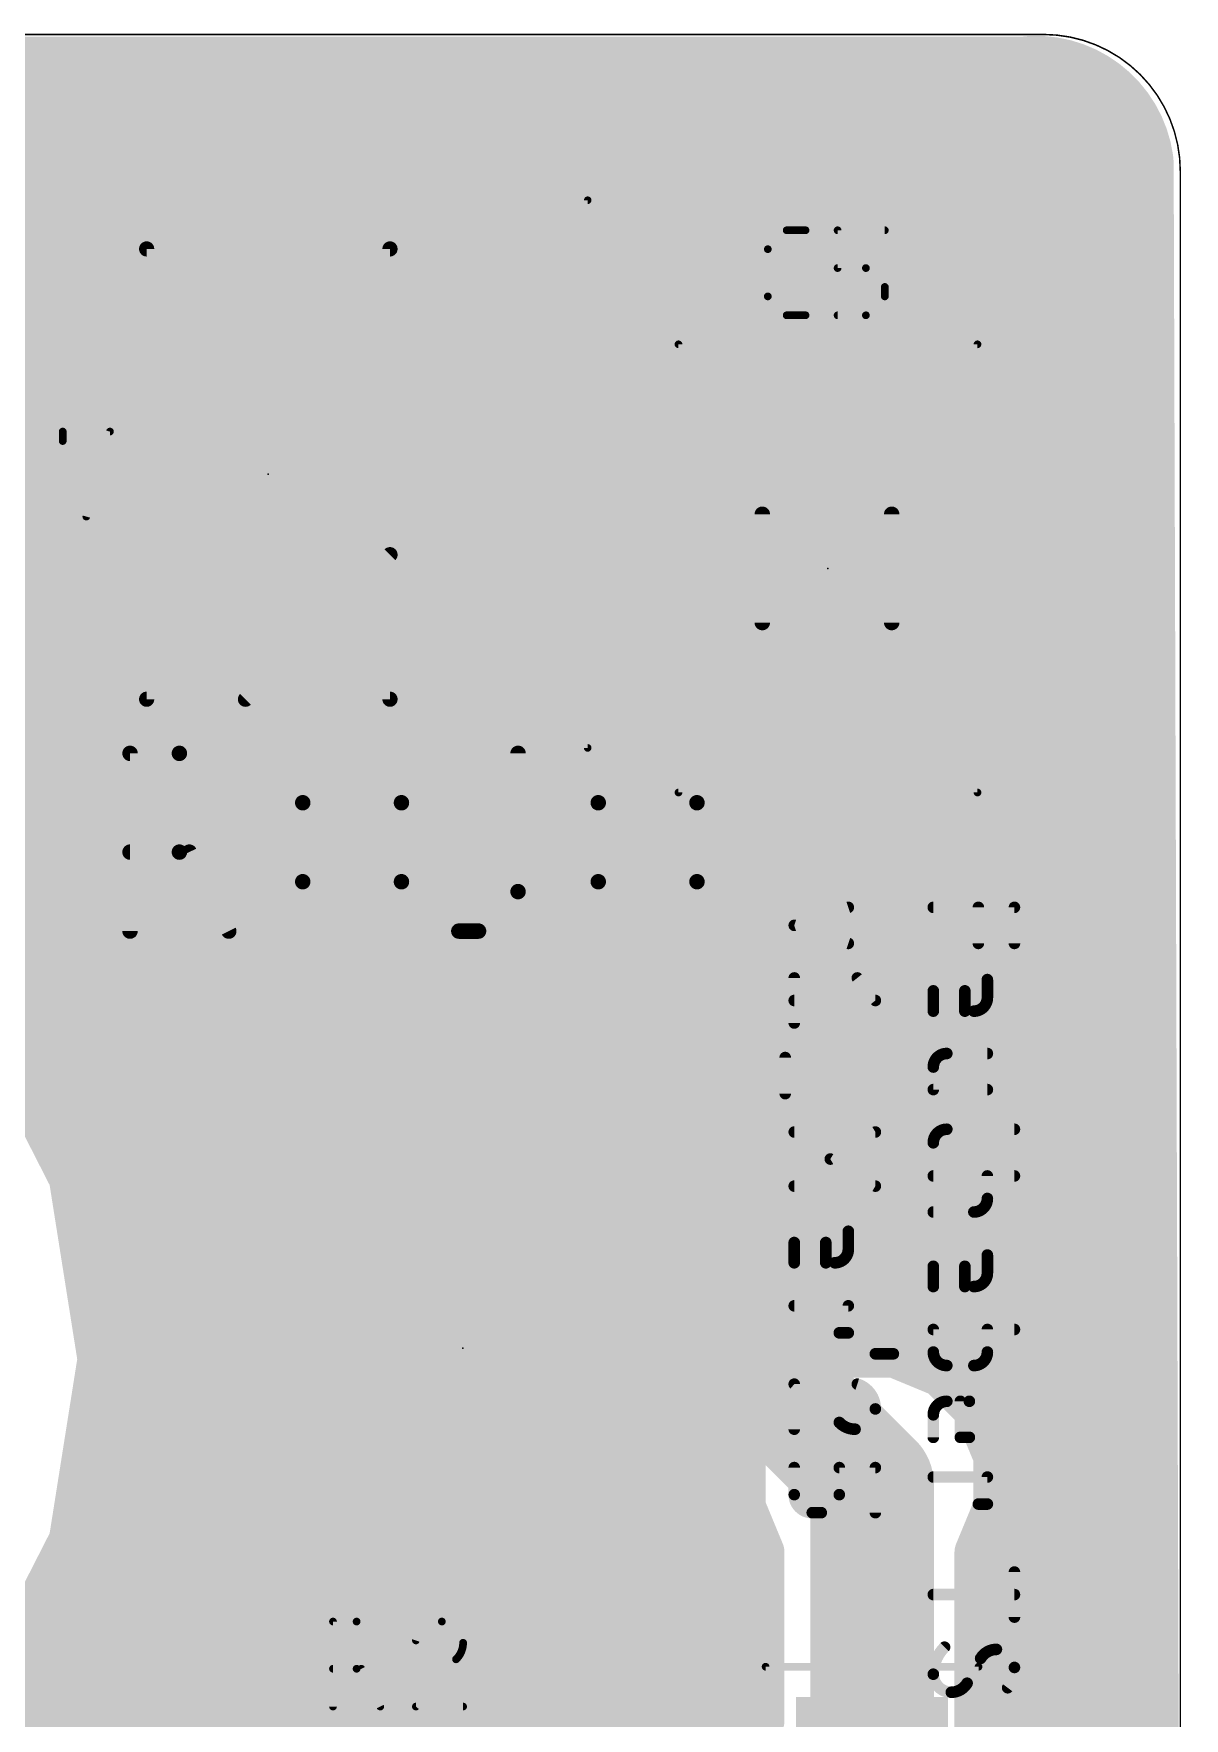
# Model space of a CAD drawing. Extents: x 96.6 to 118.5, y 69.7 to 92.9.
# Drawn here: x 110.92 to 118.48, y 81.82 to 92.89 of the extents above; entities that cross this region are included whole.
import ezdxf

# ---------------------------------------------------------------- set-up
doc = ezdxf.new("R2010")
doc.units = 0
for name, color, linetype in [('1', 12, 'CONTINUOUS'), ('16', 132, 'CONTINUOUS'), ('18', 110, 'CONTINUOUS'), ('20', 31, 'CONTINUOUS'), ('21', 253, 'CONTINUOUS'), ('23', 53, 'CONTINUOUS'), ('25', 253, 'CONTINUOUS'), ('39', 12, 'CONTINUOUS'), ('51', 253, 'CONTINUOUS')]:
    doc.layers.add(name, color=color, linetype=linetype)

# ---------------------------------------------------------------- blocks, each defined once
blk = doc.blocks.new('RECT')
blk.add_solid([(-0.5, -0.5), (0.5, -0.5), (-0.5, 0.5), (0.5, 0.5)])
blk = doc.blocks.new('ROUNDV')
at = {"const_width": 0.5}
blk.add_lwpolyline([(0, -0.25, 1), (0, 0.25, 1), (0, -0.25)], format="xyb", dxfattribs=at)

msp = doc.modelspace()

# ---------------------------------------------------------------- linework, layer by layer
at = {"layer": '1'}
for points, const_width in [([(113.71, 90.95), (115.67, 90.95)], 0.3048), ([(115.67, 90.95), (116.14, 90.48)], 0.3048), ([(116.14, 90.23), (116.14, 90.48)], 0.3048), ([(114.7, 90), (114.93, 90.23)], 0.508), ([(114.93, 90.23), (116.14, 90.23)], 0.508), ([(113.71, 90), (110.2, 90)], 0.508), ([(113.71, 90), (114.7, 90)], 0.508), ([(113.73, 89.03), (113.71, 89.05)], 0.8128), ([(113.73, 89.03), (113.73, 84.265)], 0.8128), ([(108.58, 89.07), (111.19, 89.07)], 0.508), ([(111.19, 89.07), (111.21, 89.05)], 0.508), ([(114.93, 89.05), (113.71, 89.05)], 0.508), ([(113.75, 89.01), (113.71, 89.05)], 0.508), ([(115.45, 88.53), (114.93, 89.05)], 0.508), ([(116.14, 88.53), (115.45, 88.53)], 0.508), ([(113.74, 84.255), (113.73, 84.265)], 0.8128), ([(113.74, 84.255), (115.4588, 84.255)], 0.8128), ([(113.74, 84.255), (113.74, 80.94)], 0.8128), ([(115.535, 84.255), (116.4128, 83.3772)], 0.8128), ([(113.74, 84.255), (113.75, 84.265)], 0.508), ([(115.4588, 84.255), (115.535, 84.255)], 0.508), ([(116.4128, 83.3772), (116.43, 83.36)], 0.8128), ([(116.43, 83.36), (116.43, 81.41)], 0.8128)]:
    msp.add_lwpolyline(points, dxfattribs=dict(at, const_width=const_width))
for points, const_width in [([(113.71, 91.0262, 1), (113.71, 90.8738)], 0.1524), ([(115.7239, 91.0039, 1), (115.6161, 90.8961)], 0.1524), ([(115.67, 90.8738, 1), (115.67, 91.0262)], 0.1524), ([(116.2162, 90.48, 1), (116.0638, 90.48)], 0.1524), ([(116.0861, 90.4261, 1), (116.1939, 90.5339)], 0.1524), ([(114.93, 90.357, 1), (114.93, 90.103)], 0.254), ([(115.0198, 90.1402, 1), (114.8402, 90.3198)], 0.254), ([(116.14, 90.103, 1), (116.14, 90.357)], 0.254), ([(113.71, 90.127, 1), (113.71, 89.873)], 0.254), ([(113.71, 89.873, 1), (113.71, 90.127)], 0.254), ([(114.7, 89.873, 1), (114.7, 90.127)], 0.254), ([(116.0638, 90.23, 1), (116.2162, 90.23)], 0.1524), ([(114.6102, 90.0898, 1), (114.7898, 89.9102)], 0.254), ([(113.8537, 89.1937, 1), (113.5663, 88.9063)], 0.4064), ([(113.9332, 89.03, 1), (113.5268, 89.03)], 0.4064), ([(113.5863, 88.8863, 1), (113.8737, 89.1737)], 0.4064), ([(111.2798, 89.1598, 1), (111.1002, 88.9802)], 0.254), ([(111.1202, 88.9602, 1), (111.2998, 89.1398)], 0.254), ([(111.19, 88.943, 1), (111.19, 89.197)], 0.254), ([(113.71, 89.177, 1), (113.71, 88.923)], 0.254), ([(113.7998, 89.1398, 1), (113.6202, 88.9602)], 0.254), ([(115.0198, 89.1398, 1), (114.8402, 88.9602)], 0.254), ([(114.93, 88.923, 1), (114.93, 89.177)], 0.254), ([(113.6602, 88.9202, 1), (113.8398, 89.0998)], 0.254), ([(115.45, 88.657, 1), (115.45, 88.403)], 0.254), ([(115.3602, 88.4402, 1), (115.5398, 88.6198)], 0.254), ([(116.14, 88.403, 1), (116.14, 88.657)], 0.254), ([(113.8737, 84.4087, 1), (113.5863, 84.1213)], 0.4064), ([(113.74, 84.4582, 1), (113.74, 84.0518)], 0.4064), ([(113.9432, 84.255, 1), (113.5368, 84.255)], 0.4064), ([(115.6787, 84.3987, 1), (115.3913, 84.1113)], 0.4064), ([(115.4588, 84.0518, 1), (115.4588, 84.4582)], 0.4064), ([(113.5963, 84.1113, 1), (113.8837, 84.3987)], 0.4064), ([(113.8398, 84.1752, 1), (113.6602, 84.3548)], 0.254), ([(115.4588, 84.382, 1), (115.4588, 84.128)], 0.254), ([(115.535, 84.128, 1), (115.535, 84.382)], 0.254), ([(113.5268, 84.265, 1), (113.9332, 84.265)], 0.4064), ([(113.6502, 84.3448, 1), (113.8298, 84.1652)], 0.254), ([(116.5565, 83.5209, 1), (116.2691, 83.2335)], 0.4064), ([(116.6332, 83.36, 1), (116.2268, 83.36)], 0.4064), ([(116.2691, 83.2335, 1), (116.5565, 83.5209)], 0.4064), ([(116.2863, 83.2163, 1), (116.5737, 83.5037)], 0.4064)]:
    msp.add_lwpolyline(points, format="xyb", dxfattribs=dict(at, const_width=const_width))
at = {"layer": '16'}
for points, const_width in [([(97.4566, 92.4301), (117.5566, 92.4301)], 0.3), ([(117.5566, 92.4301), (117.6425, 92.4217)], 0.3), ([(97.3165, 92.4), (117.6948, 92.4)], 0.3), ([(117.6425, 92.4217), (117.8011, 92.356)], 0.3), ([(117.8011, 92.356), (117.9226, 92.2345)], 0.3), ([(117.9226, 92.2345), (117.9883, 92.0758)], 0.3), ([(97.0309, 92.1), (117.9783, 92.1)], 0.3), ([(117.9883, 92.0758), (117.9968, 91.9899)], 0.3), ([(117.9968, 91.9899), (117.9968, 77.9363)], 0.3), ([(97.0164, 91.8), (117.9968, 91.8)], 0.3), ([(97.0164, 91.5), (117.9968, 91.5)], 0.3), ([(97.0164, 91.2), (117.9968, 91.2)], 0.3), ([(97.0164, 90.9), (117.9968, 90.9)], 0.3), ([(97.0164, 90.6), (117.9968, 90.6)], 0.3), ([(97.0164, 90.3), (117.9968, 90.3)], 0.3), ([(97.0164, 90), (117.9968, 90)], 0.3), ([(104.578, 89.7), (117.9968, 89.7)], 0.3), ([(104.7949, 89.4), (117.9968, 89.4)], 0.3), ([(104.863, 89.1), (117.9968, 89.1)], 0.3), ([(104.8198, 88.8), (117.9968, 88.8)], 0.3), ([(104.638, 88.5), (117.9968, 88.5)], 0.3), ([(103.2688, 88.2), (117.9968, 88.2)], 0.3), ([(108.3646, 87.9), (117.9968, 87.9)], 0.3), ([(109.1786, 87.6), (117.9968, 87.6)], 0.3), ([(109.7667, 87.3), (117.9968, 87.3)], 0.3), ([(110.0667, 87), (117.9968, 87)], 0.3), ([(110.3667, 86.7), (117.9968, 86.7)], 0.3), ([(111.1666, 85.373), (110.619, 86.4477)], 0.3), ([(110.6433, 86.4), (117.9968, 86.4)], 0.3), ([(110.7962, 86.1), (117.9968, 86.1)], 0.3), ([(110.949, 85.8), (117.9968, 85.8)], 0.3), ([(111.1019, 85.5), (117.9968, 85.5)], 0.3), ([(111.3553, 84.1816), (111.1666, 85.373)], 0.3), ([(111.1666, 85.373), (111.1666, 85.373)], 0.3), ([(111.194, 85.2), (117.9968, 85.2)], 0.3), ([(111.2415, 84.9), (117.9968, 84.9)], 0.3), ([(111.289, 84.6), (117.9968, 84.6)], 0.3), ([(111.3366, 84.3), (117.9968, 84.3)], 0.3), ([(111.1666, 82.9903), (111.3553, 84.1816)], 0.3), ([(111.3553, 84.1816), (111.3553, 84.1816)], 0.3), ([(116.2471, 84.2102), (115.9409, 84.0834)], 0.3), ([(116.5785, 84.2102), (116.2471, 84.2102)], 0.3), ([(116.8847, 84.0834), (116.5785, 84.2102)], 0.3), ([(115.9409, 84.0834), (115.7066, 83.8491)], 0.3), ([(117.119, 83.8491), (116.8847, 84.0834)], 0.3), ([(111.3265, 84), (115.8576, 84)], 0.3), ([(116.968, 84), (117.9968, 84)], 0.3), ([(115.7066, 83.8491), (115.5798, 83.5429)], 0.3), ([(117.2458, 83.5429), (117.119, 83.8491)], 0.3), ([(111.279, 83.7), (115.6449, 83.7)], 0.3), ([(117.1807, 83.7), (117.9968, 83.7)], 0.3), ([(115.5798, 83.5429), (115.5798, 83.2115)], 0.3), ([(116.4128, 81.5128), (116.4128, 83.3772)], 0.508), ([(117.2458, 83.2115), (117.2458, 83.5429)], 0.3), ([(111.2315, 83.4), (115.5798, 83.4)], 0.3), ([(117.2458, 83.4), (117.9968, 83.4)], 0.3), ([(115.5798, 83.2115), (115.704, 82.9117)], 0.3), ([(117.1216, 82.9117), (117.2458, 83.2115)], 0.3), ([(111.184, 83.1), (115.626, 83.1)], 0.3), ([(117.1996, 83.1), (117.9968, 83.1)], 0.3), ([(110.619, 81.9156), (111.1666, 82.9903)], 0.3), ([(115.704, 82.9117), (115.704, 81.8064)], 0.3), ([(117.1216, 81.3718), (117.1216, 82.9117)], 0.3), ([(111.0696, 82.8), (115.704, 82.8)], 0.3), ([(117.1216, 82.8), (117.9968, 82.8)], 0.3), ([(110.9168, 82.5), (115.704, 82.5)], 0.3), ([(117.1216, 82.5), (117.9968, 82.5)], 0.3), ([(110.7639, 82.2), (115.704, 82.2)], 0.3), ([(117.1216, 82.2), (117.9968, 82.2)], 0.3), ([(110.6034, 81.9), (115.704, 81.9)], 0.3), ([(115.704, 81.8064), (115.2164, 81.3188)], 0.3), ([(117.1216, 81.9), (117.9968, 81.9)], 0.3)]:
    msp.add_lwpolyline(points, dxfattribs=dict(at, const_width=const_width))
for points, const_width in [([(117.5639, 92.5048, 1), (117.5492, 92.3555)], 0.15), ([(117.5566, 92.3551, 1), (117.5566, 92.5051)], 0.15), ([(117.6712, 92.491, 1), (117.6138, 92.3524)], 0.15), ([(117.6351, 92.347, 1), (117.6498, 92.4963)], 0.15), ([(117.6948, 92.325, 1), (117.6948, 92.475)], 0.15), ([(117.8542, 92.409, 1), (117.7481, 92.3029)], 0.15), ([(117.7724, 92.2867, 1), (117.8298, 92.4252)], 0.15), ([(117.9919, 92.2632, 1), (117.8533, 92.2058)], 0.15), ([(117.8696, 92.1815, 1), (117.9756, 92.2875)], 0.15), ([(117.9783, 92.025, 1), (117.9783, 92.175)], 0.15), ([(118.063, 92.0832, 1), (117.9137, 92.0685)], 0.15), ([(117.919, 92.0471, 1), (118.0576, 92.1045)], 0.15), ([(118.0718, 91.9899, 1), (117.9218, 91.9899)], 0.15), ([(117.9221, 91.9826, 1), (118.0714, 91.9973)], 0.15), ([(117.9968, 91.725, 1), (117.9968, 91.875)], 0.15), ([(117.9968, 91.425, 1), (117.9968, 91.575)], 0.15), ([(117.9968, 91.125, 1), (117.9968, 91.275)], 0.15), ([(117.9968, 90.825, 1), (117.9968, 90.975)], 0.15), ([(117.9968, 90.525, 1), (117.9968, 90.675)], 0.15), ([(117.9968, 90.225, 1), (117.9968, 90.375)], 0.15), ([(117.9968, 89.925, 1), (117.9968, 90.075)], 0.15), ([(117.9968, 89.625, 1), (117.9968, 89.775)], 0.15), ([(117.9968, 89.325, 1), (117.9968, 89.475)], 0.15), ([(117.9968, 89.025, 1), (117.9968, 89.175)], 0.15), ([(117.9968, 88.725, 1), (117.9968, 88.875)], 0.15), ([(117.9968, 88.425, 1), (117.9968, 88.575)], 0.15), ([(117.9968, 88.125, 1), (117.9968, 88.275)], 0.15), ([(117.9968, 87.825, 1), (117.9968, 87.975)], 0.15), ([(117.9968, 87.525, 1), (117.9968, 87.675)], 0.15), ([(117.9968, 87.225, 1), (117.9968, 87.375)], 0.15), ([(117.9968, 86.925, 1), (117.9968, 87.075)], 0.15), ([(117.9968, 86.625, 1), (117.9968, 86.775)], 0.15), ([(117.9968, 86.325, 1), (117.9968, 86.475)], 0.15), ([(117.9968, 86.025, 1), (117.9968, 86.175)], 0.15), ([(110.949, 85.875, 1), (110.949, 85.725)], 0.15), ([(117.9968, 85.725, 1), (117.9968, 85.875)], 0.15), ([(111.1019, 85.575, 1), (111.1019, 85.425)], 0.15), ([(117.9968, 85.425, 1), (117.9968, 85.575)], 0.15), ([(111.2407, 85.3847, 1), (111.0925, 85.3613)], 0.15), ([(111.2416, 85.373, 1), (111.0916, 85.373)], 0.15), ([(111.0916, 85.373, 1), (111.2416, 85.373)], 0.15), ([(111.0998, 85.3389, 1), (111.2334, 85.407)], 0.15), ([(111.194, 85.275, 1), (111.194, 85.125)], 0.15), ([(117.9968, 85.125, 1), (117.9968, 85.275)], 0.15), ([(111.2415, 84.975, 1), (111.2415, 84.825)], 0.15), ([(117.9968, 84.825, 1), (117.9968, 84.975)], 0.15), ([(111.289, 84.675, 1), (111.289, 84.525)], 0.15), ([(117.9968, 84.525, 1), (117.9968, 84.675)], 0.15), ([(111.3366, 84.375, 1), (111.3366, 84.225)], 0.15), ([(117.9968, 84.225, 1), (117.9968, 84.375)], 0.15), ([(111.3553, 84.2566, 1), (111.3553, 84.1066)], 0.15), ([(111.4294, 84.1699, 1), (111.2812, 84.1934)], 0.15), ([(111.3553, 84.1066, 1), (111.3553, 84.2566)], 0.15), ([(116.2471, 84.2852, 1), (116.2471, 84.1352)], 0.15), ([(116.2758, 84.1409, 1), (116.2184, 84.2795)], 0.15), ([(116.6072, 84.2795, 1), (116.5498, 84.1409)], 0.15), ([(116.5785, 84.1352, 1), (116.5785, 84.2852)], 0.15), ([(111.2812, 84.1699, 1), (111.4294, 84.1934)], 0.15), ([(115.9122, 84.1527, 1), (115.9696, 84.0141)], 0.15), ([(115.994, 84.0303, 1), (115.8879, 84.1364)], 0.15), ([(116.9377, 84.1364, 1), (116.8316, 84.0303)], 0.15), ([(116.856, 84.0141, 1), (116.9134, 84.1527)], 0.15), ([(111.3265, 84.075, 1), (111.3265, 83.925)], 0.15), ([(115.8576, 83.925, 1), (115.8576, 84.075)], 0.15), ([(116.968, 84.075, 1), (116.968, 83.925)], 0.15), ([(117.9968, 83.925, 1), (117.9968, 84.075)], 0.15), ([(115.6536, 83.9021, 1), (115.7596, 83.796)], 0.15), ([(115.7759, 83.8204, 1), (115.6373, 83.8778)], 0.15), ([(117.1883, 83.8778, 1), (117.0497, 83.8204)], 0.15), ([(117.0659, 83.796, 1), (117.172, 83.9021)], 0.15), ([(111.279, 83.775, 1), (111.279, 83.625)], 0.15), ([(115.6449, 83.625, 1), (115.6449, 83.775)], 0.15), ([(117.1807, 83.775, 1), (117.1807, 83.625)], 0.15), ([(117.9968, 83.625, 1), (117.9968, 83.775)], 0.15), ([(115.6548, 83.5429, 1), (115.5048, 83.5429)], 0.15), ([(115.5105, 83.5716, 1), (115.6491, 83.5142)], 0.15), ([(116.5398, 83.3772, 1), (116.2858, 83.3772)], 0.254), ([(117.3208, 83.5429, 1), (117.1708, 83.5429)], 0.15), ([(117.1765, 83.5142, 1), (117.3151, 83.5716)], 0.15), ([(111.2315, 83.475, 1), (111.2315, 83.325)], 0.15), ([(115.5798, 83.325, 1), (115.5798, 83.475)], 0.15), ([(117.2458, 83.475, 1), (117.2458, 83.325)], 0.15), ([(117.9968, 83.325, 1), (117.9968, 83.475)], 0.15), ([(115.6491, 83.2402, 1), (115.5105, 83.1828)], 0.15), ([(115.5048, 83.2115, 1), (115.6548, 83.2115)], 0.15), ([(117.1708, 83.2115, 1), (117.3208, 83.2115)], 0.15), ([(117.3151, 83.1828, 1), (117.1765, 83.2402)], 0.15), ([(111.184, 83.175, 1), (111.184, 83.025)], 0.15), ([(115.626, 83.025, 1), (115.626, 83.175)], 0.15), ([(117.1996, 83.175, 1), (117.1996, 83.025)], 0.15), ([(117.9968, 83.025, 1), (117.9968, 83.175)], 0.15), ([(111.0925, 83.002, 1), (111.2407, 82.9786)], 0.15), ([(111.2334, 82.9562, 1), (111.0998, 83.0243)], 0.15), ([(115.779, 82.9117, 1), (115.629, 82.9117)], 0.15), ([(117.1966, 82.9117, 1), (117.0466, 82.9117)], 0.15), ([(111.0696, 82.875, 1), (111.0696, 82.725)], 0.15), ([(115.6347, 82.883, 1), (115.7733, 82.9404)], 0.15), ([(115.704, 82.725, 1), (115.704, 82.875)], 0.15), ([(117.0523, 82.9404, 1), (117.1909, 82.883)], 0.15), ([(117.1216, 82.875, 1), (117.1216, 82.725)], 0.15), ([(117.9968, 82.725, 1), (117.9968, 82.875)], 0.15), ([(110.9168, 82.575, 1), (110.9168, 82.425)], 0.15), ([(115.704, 82.425, 1), (115.704, 82.575)], 0.15), ([(117.1216, 82.575, 1), (117.1216, 82.425)], 0.15), ([(117.9968, 82.425, 1), (117.9968, 82.575)], 0.15), ([(115.704, 82.125, 1), (115.704, 82.275)], 0.15), ([(117.1216, 82.275, 1), (117.1216, 82.125)], 0.15), ([(117.9968, 82.125, 1), (117.9968, 82.275)], 0.15), ([(115.757, 81.7534, 1), (115.651, 81.8594)], 0.15), ([(115.704, 81.825, 1), (115.704, 81.975)], 0.15), ([(117.1216, 81.975, 1), (117.1216, 81.825)], 0.15), ([(117.9968, 81.825, 1), (117.9968, 81.975)], 0.15), ([(115.629, 81.8064, 1), (115.779, 81.8064)], 0.15)]:
    msp.add_lwpolyline(points, format="xyb", dxfattribs=dict(at, const_width=const_width))
at = {"layer": '20', "const_width": 0.01}
for points in [[(117.5566, 92.8899), (97.4566, 92.8899)], [(118.4566, 73.6885), (118.4566, 91.9899)]]:
    msp.add_lwpolyline(points, dxfattribs=at)
at = {"layer": '20'}
for points, const_width in [([(118.4566, 91.9899, 0.4142), (117.5566, 92.8899)], 0.01), ([(117.5566, 92.8924, 1), (117.5566, 92.8874)], 0.005), ([(117.5566, 92.8874, 1), (117.5566, 92.8924)], 0.005), ([(118.4591, 91.9899, 1), (118.4541, 91.9899)], 0.005), ([(118.4541, 91.9899, 1), (118.4591, 91.9899)], 0.005)]:
    msp.add_lwpolyline(points, format="xyb", dxfattribs=dict(at, const_width=const_width))
at = {"layer": '21'}
for points, const_width in [([(117.4366, 92.4699), (97.4966, 92.4699)], 0.8128), ([(118.0766, 70.1585), (118.0066, 92.0399)], 0.8128), ([(112.16, 88.52), (112.16, 91.48)], 0.2), ([(112.16, 91.48), (112.76, 91.48)], 0.2), ([(112.76, 91.48), (112.76, 88.52)], 0.2), ([(116.1095, 89.38), (116.1705, 89.38)], 0.5588), ([(112.76, 88.52), (112.16, 88.52)], 0.2), ([(114.31, 88.5), (113.11, 88.5)], 0.2), ([(116.2737, 87.1519), (115.9181, 87.0334)], 0.0762), ([(116.8325, 87.1519), (117.3659, 87.1519)], 0.0762), ([(117.1288, 87.1519), (117.1288, 86.9148)], 0.0762), ([(117.3659, 87.1519), (117.3659, 86.9148)], 0.0762), ([(115.9181, 87.0334), (116.2737, 86.9148)], 0.0762), ([(115.9181, 86.6878), (115.9181, 86.3914)], 0.0762), ([(116.333, 86.6878), (116.4515, 86.5396)], 0.0762), ([(117.1881, 86.5585), (117.1881, 86.677)], 0.0762), ([(116.8325, 86.6029), (116.8325, 86.4696)], 0.0762), ([(117.0399, 86.4696), (117.0399, 86.6029)], 0.0762), ([(116.4515, 86.5396), (115.9181, 86.5396)], 0.0762), ([(116.8325, 86.4696), (117.0992, 86.4696)], 0.0762), ([(115.8588, 86.1644), (115.8588, 85.9273)], 0.0762), ([(117.1881, 86.191), (116.9214, 86.191)], 0.0762), ([(116.8325, 86.1021), (116.8325, 85.9539)], 0.0762), ([(116.8325, 85.9539), (117.1881, 85.9539)], 0.0762), ([(115.9181, 85.675), (116.4515, 85.675)], 0.0762), ([(116.4515, 85.675), (116.1552, 85.4972)], 0.0762), ([(117.3659, 85.6931), (116.9214, 85.6931)], 0.0762), ([(116.1552, 85.4972), (116.4515, 85.3194)], 0.0762), ([(116.8325, 85.3863), (117.3659, 85.3863)], 0.0762), ([(117.1881, 85.3863), (117.1881, 85.2381)], 0.0762), ([(116.4515, 85.3194), (115.9181, 85.3194)], 0.0762), ([(117.0992, 85.1492), (116.8325, 85.1492)], 0.0762), ([(116.2737, 84.9042), (116.2737, 85.0228)], 0.0762), ([(115.9181, 84.9487), (115.9181, 84.8153)], 0.0762), ([(116.1255, 84.8153), (116.1255, 84.9487)], 0.0762), ([(115.9181, 84.8153), (116.1848, 84.8153)], 0.0762), ([(116.8325, 84.7924), (116.8325, 84.6591)], 0.0762), ([(117.0399, 84.6591), (117.0399, 84.7924)], 0.0762), ([(117.1881, 84.748), (117.1881, 84.8665)], 0.0762), ([(116.8325, 84.6591), (117.0992, 84.6591)], 0.0762), ([(115.9181, 84.5326), (116.2737, 84.5326)], 0.0762), ([(116.2737, 84.5326), (116.2737, 84.3548)], 0.0762), ([(116.2737, 84.3548), (116.2144, 84.3548)], 0.0762), ([(117.3659, 84.3769), (116.8325, 84.3769)], 0.0762), ([(116.8325, 84.3769), (116.8325, 84.2287)], 0.0762), ([(117.1881, 84.2287), (117.1881, 84.3769)], 0.0762), ([(116.4515, 84.217), (116.57, 84.217)], 0.0762), ([(116.9214, 84.1398), (117.0992, 84.1398)], 0.0762), ([(116.2144, 83.7658), (115.9181, 84.0177)], 0.0762), ([(115.9181, 84.0177), (115.9181, 83.7214)], 0.0762), ([(116.9214, 83.905), (117.0696, 83.905)], 0.0762), ([(117.0103, 83.6679), (117.0103, 83.905)], 0.0762), ([(116.8325, 83.6679), (116.8325, 83.8161)], 0.0762), ([(117.0696, 83.6679), (117.0103, 83.6679)], 0.0762), ([(115.9181, 83.4691), (115.9181, 83.2913)], 0.0762), ([(116.2144, 83.2913), (116.2144, 83.4691)], 0.0762), ([(116.2144, 83.4691), (116.4515, 83.4691)], 0.0762), ([(116.4515, 83.4691), (116.4515, 83.1728)], 0.0762), ([(116.8325, 83.4071), (117.1881, 83.4071)], 0.0762), ([(117.1881, 83.4071), (117.1881, 83.2293)], 0.0762), ([(116.0366, 83.1728), (116.0959, 83.1728)], 0.0762), ([(117.1881, 83.2293), (117.1288, 83.2293)], 0.0762), ([(117.3659, 82.7825), (117.3659, 82.4862)], 0.0762), ([(116.8325, 82.6343), (117.3659, 82.6343)], 0.0762), ([(117.0547, 82.0517), (117.1437, 82.2146)], 0.0762)]:
    msp.add_lwpolyline(points, dxfattribs=dict(at, const_width=const_width))
for points, const_width in [([(118.0066, 92.0399, 0.4142), (117.4366, 92.4699)], 0.8128), ([(117.4084, 92.6712, 1), (117.4648, 92.2687)], 0.4064), ([(117.4366, 92.2667, 1), (117.4366, 92.6731)], 0.4064), ([(118.2098, 92.0406, 1), (117.8034, 92.0393)], 0.4064), ([(117.8053, 92.0118, 1), (118.2078, 92.0681)], 0.4064), ([(112.21, 91.48, 1), (112.11, 91.48)], 0.1), ([(112.16, 91.53, 1), (112.16, 91.43)], 0.1), ([(112.81, 91.48, 1), (112.71, 91.48)], 0.1), ([(112.76, 91.43, 1), (112.76, 91.53)], 0.1), ([(116.1095, 89.5197, 1), (116.1095, 89.2403)], 0.2794), ([(116.1705, 89.2403, 1), (116.1705, 89.5197)], 0.2794), ([(112.16, 88.57, 1), (112.16, 88.47)], 0.1), ([(112.76, 88.47, 1), (112.76, 88.57)], 0.1), ([(113.11, 88.55, 1), (113.11, 88.45)], 0.1), ([(114.31, 88.45, 1), (114.31, 88.55)], 0.1), ([(112.11, 88.52, 1), (112.21, 88.52)], 0.1), ([(112.71, 88.52, 1), (112.81, 88.52)], 0.1), ([(116.2797, 87.1338, 1), (116.2677, 87.17)], 0.0381), ([(116.8325, 87.1709, 1), (116.8325, 87.1329)], 0.0381), ([(117.1479, 87.1519, 1), (117.1098, 87.1519)], 0.0381), ([(117.385, 87.1519, 1), (117.3469, 87.1519)], 0.0381), ([(117.3659, 87.1329, 1), (117.3659, 87.1709)], 0.0381), ([(115.9241, 87.0514, 1), (115.9121, 87.0153)], 0.0381), ([(115.9121, 87.0514, 1), (115.9241, 87.0153)], 0.0381), ([(116.2677, 86.8968, 1), (116.2797, 86.9329)], 0.0381), ([(117.1098, 86.9148, 1), (117.1479, 86.9148)], 0.0381), ([(117.3469, 86.9148, 1), (117.385, 86.9148)], 0.0381), ([(115.9372, 86.6878, 1), (115.8991, 86.6878)], 0.0381), ([(116.3478, 86.6997, 1), (116.3181, 86.6759)], 0.0381), ([(117.0399, 86.6029, 1), (116.8325, 86.6029)], 0.0762), ([(117.2071, 86.677, 1), (117.1691, 86.677)], 0.0381), ([(116.8516, 86.6029, 1), (116.8135, 86.6029)], 0.0381), ([(116.8135, 86.6029, 1), (116.8516, 86.6029)], 0.0381), ([(117.059, 86.6029, 1), (117.0209, 86.6029)], 0.0381), ([(117.0209, 86.6029, 1), (117.059, 86.6029)], 0.0381), ([(115.9181, 86.5586, 1), (115.9181, 86.5205)], 0.0381), ([(116.4366, 86.5277, 1), (116.4664, 86.5515)], 0.0381), ([(116.4515, 86.5205, 1), (116.4515, 86.5586)], 0.0381), ([(116.8325, 86.4886, 1), (116.8325, 86.4505)], 0.0381), ([(116.8135, 86.4696, 1), (116.8516, 86.4696)], 0.0381), ([(117.0209, 86.4696, 1), (117.059, 86.4696)], 0.0381), ([(117.0992, 86.4696, 0.4142), (117.1881, 86.5585)], 0.0762), ([(117.0992, 86.4886, 1), (117.0992, 86.4505)], 0.0381), ([(117.0992, 86.4505, 1), (117.0992, 86.4886)], 0.0381), ([(117.2071, 86.5585, 1), (117.1691, 86.5585)], 0.0381), ([(117.1691, 86.5585, 1), (117.2071, 86.5585)], 0.0381), ([(115.8991, 86.3914, 1), (115.9372, 86.3914)], 0.0381), ([(115.8779, 86.1644, 1), (115.8398, 86.1644)], 0.0381), ([(116.9214, 86.191, 0.4142), (116.8325, 86.1021)], 0.0762), ([(116.9214, 86.21, 1), (116.9214, 86.1719)], 0.0381), ([(116.9214, 86.1719, 1), (116.9214, 86.21)], 0.0381), ([(117.1881, 86.1719, 1), (117.1881, 86.21)], 0.0381), ([(116.8516, 86.1021, 1), (116.8135, 86.1021)], 0.0381), ([(116.8135, 86.1021, 1), (116.8516, 86.1021)], 0.0381), ([(115.8398, 85.9273, 1), (115.8779, 85.9273)], 0.0381), ([(116.8325, 85.973, 1), (116.8325, 85.9349)], 0.0381), ([(116.8135, 85.9539, 1), (116.8516, 85.9539)], 0.0381), ([(117.1881, 85.9349, 1), (117.1881, 85.973)], 0.0381), ([(115.9181, 85.694, 1), (115.9181, 85.6559)], 0.0381), ([(116.4613, 85.6586, 1), (116.4417, 85.6913)], 0.0381), ([(116.4515, 85.6559, 1), (116.4515, 85.694)], 0.0381), ([(116.9214, 85.6931, 0.4142), (116.8325, 85.6042)], 0.0762), ([(116.9214, 85.7122, 1), (116.9214, 85.6741)], 0.0381), ([(116.9214, 85.6741, 1), (116.9214, 85.7122)], 0.0381), ([(117.3659, 85.6741, 1), (117.3659, 85.7122)], 0.0381), ([(116.8135, 85.6042, 1), (116.8516, 85.6042)], 0.0381), ([(116.165, 85.5135, 1), (116.1454, 85.4808)], 0.0381), ([(116.1454, 85.5135, 1), (116.165, 85.4808)], 0.0381), ([(116.8325, 85.4054, 1), (116.8325, 85.3673)], 0.0381), ([(117.2071, 85.3863, 1), (117.1691, 85.3863)], 0.0381), ([(117.3659, 85.3673, 1), (117.3659, 85.4054)], 0.0381), ([(115.9181, 85.3384, 1), (115.9181, 85.3003)], 0.0381), ([(116.4417, 85.303, 1), (116.4613, 85.3357)], 0.0381), ([(116.4515, 85.3003, 1), (116.4515, 85.3384)], 0.0381), ([(117.0992, 85.1492, 0.4142), (117.1881, 85.2381)], 0.0762), ([(117.2071, 85.2381, 1), (117.1691, 85.2381)], 0.0381), ([(116.8325, 85.1683, 1), (116.8325, 85.1302)], 0.0381), ([(117.0992, 85.1683, 1), (117.0992, 85.1302)], 0.0381), ([(117.0992, 85.1302, 1), (117.0992, 85.1683)], 0.0381), ([(117.1691, 85.2381, 1), (117.2071, 85.2381)], 0.0381), ([(116.1255, 84.9487, 1), (115.9181, 84.9487)], 0.0762), ([(116.2927, 85.0228, 1), (116.2547, 85.0228)], 0.0381), ([(115.9372, 84.9487, 1), (115.8991, 84.9487)], 0.0381), ([(115.8991, 84.9487, 1), (115.9372, 84.9487)], 0.0381), ([(116.1446, 84.9487, 1), (116.1065, 84.9487)], 0.0381), ([(116.1065, 84.9487, 1), (116.1446, 84.9487)], 0.0381), ([(116.1848, 84.8153, 0.4142), (116.2737, 84.9042)], 0.0762), ([(116.2927, 84.9042, 1), (116.2547, 84.9042)], 0.0381), ([(115.9181, 84.8344, 1), (115.9181, 84.7963)], 0.0381), ([(115.8991, 84.8153, 1), (115.9372, 84.8153)], 0.0381), ([(116.1065, 84.8153, 1), (116.1446, 84.8153)], 0.0381), ([(116.1848, 84.8344, 1), (116.1848, 84.7963)], 0.0381), ([(116.1848, 84.7963, 1), (116.1848, 84.8344)], 0.0381), ([(116.2547, 84.9042, 1), (116.2927, 84.9042)], 0.0381), ([(117.0399, 84.7924, 1), (116.8325, 84.7924)], 0.0762), ([(116.8516, 84.7924, 1), (116.8135, 84.7924)], 0.0381), ([(117.059, 84.7924, 1), (117.0209, 84.7924)], 0.0381), ([(117.2071, 84.8665, 1), (117.1691, 84.8665)], 0.0381), ([(116.8135, 84.7924, 1), (116.8516, 84.7924)], 0.0381), ([(117.0209, 84.7924, 1), (117.059, 84.7924)], 0.0381), ([(117.0992, 84.6591, 0.4142), (117.1881, 84.748)], 0.0762), ([(117.2071, 84.748, 1), (117.1691, 84.748)], 0.0381), ([(117.1691, 84.748, 1), (117.2071, 84.748)], 0.0381), ([(116.8325, 84.6781, 1), (116.8325, 84.64)], 0.0381), ([(116.8135, 84.6591, 1), (116.8516, 84.6591)], 0.0381), ([(117.0209, 84.6591, 1), (117.059, 84.6591)], 0.0381), ([(117.0992, 84.6781, 1), (117.0992, 84.64)], 0.0381), ([(117.0992, 84.64, 1), (117.0992, 84.6781)], 0.0381), ([(115.9181, 84.5517, 1), (115.9181, 84.5136)], 0.0381), ([(116.2927, 84.5326, 1), (116.2547, 84.5326)], 0.0381), ([(116.2737, 84.5136, 1), (116.2737, 84.5517)], 0.0381), ([(116.2144, 84.3739, 1), (116.2144, 84.3358)], 0.0381), ([(116.2737, 84.3358, 1), (116.2737, 84.3739)], 0.0381), ([(116.8325, 84.3959, 1), (116.8325, 84.3578)], 0.0381), ([(116.8516, 84.3769, 1), (116.8135, 84.3769)], 0.0381), ([(117.2071, 84.3769, 1), (117.1691, 84.3769)], 0.0381), ([(117.3659, 84.3578, 1), (117.3659, 84.3959)], 0.0381), ([(116.2547, 84.3548, 1), (116.2927, 84.3548)], 0.0381), ([(116.4515, 84.2361, 1), (116.4515, 84.198)], 0.0381), ([(116.57, 84.198, 1), (116.57, 84.2361)], 0.0381), ([(116.8325, 84.2287, 0.4142), (116.9214, 84.1398)], 0.0762), ([(116.8516, 84.2287, 1), (116.8135, 84.2287)], 0.0381), ([(116.8135, 84.2287, 1), (116.8516, 84.2287)], 0.0381), ([(116.9214, 84.1588, 1), (116.9214, 84.1207)], 0.0381), ([(116.9214, 84.1207, 1), (116.9214, 84.1588)], 0.0381), ([(117.0992, 84.1398, 0.4142), (117.1881, 84.2287)], 0.0762), ([(117.0992, 84.1588, 1), (117.0992, 84.1207)], 0.0381), ([(117.0992, 84.1207, 1), (117.0992, 84.1588)], 0.0381), ([(117.2071, 84.2287, 1), (117.1691, 84.2287)], 0.0381), ([(117.1691, 84.2287, 1), (117.2071, 84.2287)], 0.0381), ([(115.9304, 84.0322, 1), (115.9058, 84.0032)], 0.0381), ([(115.9372, 84.0177, 1), (115.8991, 84.0177)], 0.0381), ([(116.3388, 84.0359, 1), (116.3271, 83.9996)], 0.0381), ([(116.4515, 83.8547, 0.3252), (116.333, 84.0177)], 0.0762), ([(116.9214, 83.905, 0.4142), (116.8325, 83.8161)], 0.0762), ([(116.9214, 83.924, 1), (116.9214, 83.8859)], 0.0381), ([(116.9214, 83.8859, 1), (116.9214, 83.924)], 0.0381), ([(117.0293, 83.905, 1), (116.9913, 83.905)], 0.0381), ([(117.0696, 83.6679, 1), (117.0696, 83.905)], 0.0762), ([(117.0696, 83.924, 1), (117.0696, 83.8859)], 0.0381), ([(117.0696, 83.8859, 1), (117.0696, 83.924)], 0.0381), ([(116.3181, 83.7214, 0.4142), (116.4515, 83.8547)], 0.0762), ([(116.4705, 83.8547, 1), (116.4325, 83.8547)], 0.0381), ([(116.4325, 83.8547, 1), (116.4705, 83.8547)], 0.0381), ([(116.8516, 83.8161, 1), (116.8135, 83.8161)], 0.0381), ([(116.8135, 83.8161, 1), (116.8516, 83.8161)], 0.0381), ([(115.8991, 83.7214, 1), (115.9372, 83.7214)], 0.0381), ([(116.2282, 83.779, 1), (116.2006, 83.7527)], 0.0381), ([(116.2144, 83.7658, 0.2053), (116.3181, 83.7214)], 0.0762), ([(116.2021, 83.7513, 1), (116.2268, 83.7804)], 0.0381), ([(116.3181, 83.7404, 1), (116.3181, 83.7023)], 0.0381), ([(116.3181, 83.7023, 1), (116.3181, 83.7404)], 0.0381), ([(116.8135, 83.6679, 1), (116.8516, 83.6679)], 0.0381), ([(117.0103, 83.687, 1), (117.0103, 83.6489)], 0.0381), ([(116.9913, 83.6679, 1), (117.0293, 83.6679)], 0.0381), ([(117.0696, 83.687, 1), (117.0696, 83.6489)], 0.0381), ([(117.0696, 83.6489, 1), (117.0696, 83.687)], 0.0381), ([(115.9372, 83.4691, 1), (115.8991, 83.4691)], 0.0381), ([(116.2144, 83.4881, 1), (116.2144, 83.45)], 0.0381), ([(116.2335, 83.4691, 1), (116.1954, 83.4691)], 0.0381), ([(116.4706, 83.4691, 1), (116.4325, 83.4691)], 0.0381), ([(116.4515, 83.45, 1), (116.4515, 83.4881)], 0.0381), ([(116.8325, 83.4262, 1), (116.8325, 83.3881)], 0.0381), ([(117.2071, 83.4071, 1), (117.1691, 83.4071)], 0.0381), ([(117.1881, 83.3881, 1), (117.1881, 83.4262)], 0.0381), ([(115.9181, 83.2913, 0.4142), (116.0366, 83.1728)], 0.0762), ([(115.9372, 83.2913, 1), (115.8991, 83.2913)], 0.0381), ([(115.8991, 83.2913, 1), (115.9372, 83.2913)], 0.0381), ([(116.0959, 83.1728, 0.4142), (116.2144, 83.2913)], 0.0762), ([(116.2335, 83.2913, 1), (116.1954, 83.2913)], 0.0381), ([(116.1954, 83.2913, 1), (116.2335, 83.2913)], 0.0381), ([(116.0366, 83.1918, 1), (116.0366, 83.1537)], 0.0381), ([(116.0366, 83.1537, 1), (116.0366, 83.1918)], 0.0381), ([(116.0959, 83.1918, 1), (116.0959, 83.1537)], 0.0381), ([(116.0959, 83.1537, 1), (116.0959, 83.1918)], 0.0381), ([(116.4325, 83.1728, 1), (116.4706, 83.1728)], 0.0381), ([(117.1288, 83.2484, 1), (117.1288, 83.2103)], 0.0381), ([(117.1691, 83.2293, 1), (117.2071, 83.2293)], 0.0381), ([(117.1881, 83.2103, 1), (117.1881, 83.2484)], 0.0381), ([(117.385, 82.7825, 1), (117.3469, 82.7825)], 0.0381), ([(116.8325, 82.6534, 1), (116.8325, 82.6153)], 0.0381), ([(117.3659, 82.6153, 1), (117.3659, 82.6534)], 0.0381), ([(117.3469, 82.4862, 1), (117.385, 82.4862)], 0.0381), ([(116.9066, 82.2887, 0.2), (116.8325, 82.1109)], 0.0762), ([(116.92, 82.2752, 1), (116.8932, 82.3022)], 0.0381), ([(117.2474, 82.2739, 0.2656), (117.1437, 82.2146)], 0.0762), ([(117.3659, 82.1554, 0.4142), (117.2474, 82.2739)], 0.0762), ([(117.2474, 82.293, 1), (117.2474, 82.2549)], 0.0381), ([(117.2474, 82.2549, 1), (117.2474, 82.293)], 0.0381), ([(117.1272, 82.2243, 1), (117.1601, 82.205)], 0.0381), ([(117.1604, 82.2055, 1), (117.1269, 82.2238)], 0.0381), ([(117.3214, 82.022, 0.1623), (117.3659, 82.1554)], 0.0762), ([(117.385, 82.1554, 1), (117.3469, 82.1554)], 0.0381), ([(117.3469, 82.1554, 1), (117.385, 82.1554)], 0.0381), ([(116.8325, 82.1109, 0.4142), (116.951, 81.9924)], 0.0762), ([(116.8516, 82.1109, 1), (116.8135, 82.1109)], 0.0381), ([(116.8135, 82.1109, 1), (116.8516, 82.1109)], 0.0381), ([(116.951, 81.9924, 0.2656), (117.0547, 82.0517)], 0.0762), ([(117.038, 82.0608, 1), (117.0715, 82.0425)], 0.0381), ([(117.0712, 82.042, 1), (117.0383, 82.0613)], 0.0381), ([(116.951, 82.0114, 1), (116.951, 81.9733)], 0.0381), ([(116.951, 81.9733, 1), (116.951, 82.0114)], 0.0381), ([(117.3062, 82.0334, 1), (117.3367, 82.0106)], 0.0381)]:
    msp.add_lwpolyline(points, format="xyb", dxfattribs=dict(at, const_width=const_width))
at = {"layer": '23'}
for p in [(112.46, 90), (116.14, 89.38), (113.74, 84.255)]:
    msp.add_point(p, dxfattribs=at)
at = {"layer": '25'}
for points, const_width in [([(115.8685, 91.6026, 0.4142), (115.7443, 91.4784)], 0.0508), ([(115.8685, 91.6153, 1), (115.8685, 91.5899)], 0.0254), ([(115.8685, 91.5899, 1), (115.8685, 91.6153)], 0.0254), ([(115.9927, 91.5899, 1), (115.9927, 91.6153)], 0.0254), ([(116.2159, 91.6026, 1), (116.1905, 91.6026)], 0.0254), ([(116.2032, 91.6153, 1), (116.2032, 91.5899)], 0.0254), ([(116.5136, 91.5899, 1), (116.5136, 91.6153)], 0.0254), ([(115.757, 91.4784, 1), (115.7316, 91.4784)], 0.0254), ([(115.7316, 91.4784, 1), (115.757, 91.4784)], 0.0254), ([(116.2032, 91.3669, 1), (116.2032, 91.3415)], 0.0254), ([(116.1905, 91.3542, 1), (116.2159, 91.3542)], 0.0254), ([(116.5136, 91.2301, 0.4142), (116.3894, 91.3542)], 0.0508), ([(116.3894, 91.3669, 1), (116.3894, 91.3415)], 0.0254), ([(116.3894, 91.3415, 1), (116.3894, 91.3669)], 0.0254), ([(116.5263, 91.2301, 1), (116.5009, 91.2301)], 0.0254), ([(115.7443, 91.168, 0.4142), (115.8685, 91.0438)], 0.0508), ([(115.757, 91.168, 1), (115.7316, 91.168)], 0.0254), ([(115.7316, 91.168, 1), (115.757, 91.168)], 0.0254), ([(116.3894, 91.0438, 0.4142), (116.5136, 91.168)], 0.0508), ([(116.5009, 91.2301, 1), (116.5263, 91.2301)], 0.0254), ([(116.5263, 91.168, 1), (116.5009, 91.168)], 0.0254), ([(116.5009, 91.168, 1), (116.5263, 91.168)], 0.0254), ([(115.8685, 91.0565, 1), (115.8685, 91.0311)], 0.0254), ([(115.8685, 91.0311, 1), (115.8685, 91.0565)], 0.0254), ([(115.9927, 91.0311, 1), (115.9927, 91.0565)], 0.0254), ([(116.2032, 91.0565, 1), (116.2032, 91.0311)], 0.0254), ([(116.3894, 91.0565, 1), (116.3894, 91.0311)], 0.0254), ([(116.3894, 91.0311, 1), (116.3894, 91.0565)], 0.0254), ([(111.1209, 90.2794, 1), (111.0955, 90.2794)], 0.0254), ([(111.1082, 90.2921, 1), (111.1082, 90.2667)], 0.0254), ([(111.4309, 90.276, 1), (111.4064, 90.2828)], 0.0254), ([(111.4187, 90.2667, 1), (111.4187, 90.2921)], 0.0254), ([(111.0955, 90.2173, 1), (111.1209, 90.2173)], 0.0254), ([(111.2512, 89.724, 1), (111.2757, 89.7172)], 0.0254), ([(111.5761, 88.1641, 1), (111.5253, 88.1641)], 0.0508), ([(111.5507, 88.1895, 1), (111.5507, 88.1387)], 0.0508), ([(111.8753, 87.515, 1), (111.8753, 88.1641)], 0.1016), ([(111.8753, 88.1895, 1), (111.8753, 88.1387)], 0.0508), ([(111.8753, 88.1387, 1), (111.8753, 88.1895)], 0.0508), ([(113.3354, 87.8395, 1), (112.6863, 87.8395)], 0.1016), ([(114.1275, 88.1641, 1), (114.0767, 88.1641)], 0.0508), ([(115.2785, 87.8395, 1), (114.6294, 87.8395)], 0.1016), ([(112.7117, 87.8395, 1), (112.6609, 87.8395)], 0.0508), ([(112.6609, 87.8395, 1), (112.7117, 87.8395)], 0.0508), ([(113.3608, 87.8395, 1), (113.31, 87.8395)], 0.0508), ([(113.31, 87.8395, 1), (113.3608, 87.8395)], 0.0508), ([(114.6548, 87.8395, 1), (114.604, 87.8395)], 0.0508), ([(114.604, 87.8395, 1), (114.6548, 87.8395)], 0.0508), ([(115.3039, 87.8395, 1), (115.2531, 87.8395)], 0.0508), ([(115.2531, 87.8395, 1), (115.3039, 87.8395)], 0.0508), ([(111.5507, 87.5404, 1), (111.5507, 87.4896)], 0.0508), ([(111.8753, 87.5404, 1), (111.8753, 87.4896)], 0.0508), ([(111.8753, 87.4896, 1), (111.8753, 87.5404)], 0.0508), ([(111.9629, 87.5263, 1), (111.9174, 87.5036)], 0.0508), ([(112.6863, 87.3203, 1), (113.3354, 87.3203)], 0.1016), ([(112.7117, 87.3203, 1), (112.6609, 87.3203)], 0.0508), ([(112.6609, 87.3203, 1), (112.7117, 87.3203)], 0.0508), ([(113.3608, 87.3203, 1), (113.31, 87.3203)], 0.0508), ([(113.31, 87.3203, 1), (113.3608, 87.3203)], 0.0508), ([(113.8424, 86.9957, 0.4142), (114.1021, 87.2553)], 0.1016), ([(114.1275, 87.2553, 1), (114.0767, 87.2553)], 0.0508), ([(114.0767, 87.2553, 1), (114.1275, 87.2553)], 0.0508), ([(114.6294, 87.3203, 1), (115.2785, 87.3203)], 0.1016), ([(114.6548, 87.3203, 1), (114.604, 87.3203)], 0.0508), ([(114.604, 87.3203, 1), (114.6548, 87.3203)], 0.0508), ([(115.3039, 87.3203, 1), (115.2531, 87.3203)], 0.0508), ([(115.2531, 87.3203, 1), (115.3039, 87.3203)], 0.0508), ([(113.7126, 87.0211, 1), (113.7126, 86.9703)], 0.0508), ([(113.8424, 87.0211, 1), (113.8424, 86.9703)], 0.0508), ([(113.8424, 86.9703, 1), (113.8424, 87.0211)], 0.0508), ([(111.5253, 86.9957, 1), (111.5761, 86.9957)], 0.0508), ([(112.1771, 86.9843, 1), (112.2225, 87.0071)], 0.0508), ([(112.898, 82.4571, 1), (112.8726, 82.4571)], 0.0254), ([(112.8853, 82.4698, 1), (112.8853, 82.4444)], 0.0254), ([(113.0405, 82.1467, 1), (113.0405, 82.4571)], 0.0508), ([(113.0405, 82.4698, 1), (113.0405, 82.4444)], 0.0254), ([(113.0405, 82.4444, 1), (113.0405, 82.4698)], 0.0254), ([(113.6011, 82.4571, 0.3252), (113.4303, 82.3329)], 0.0508), ([(113.7408, 82.3174, 0.4142), (113.6011, 82.4571)], 0.0508), ([(113.6011, 82.4698, 1), (113.6011, 82.4444)], 0.0254), ([(113.6011, 82.4444, 1), (113.6011, 82.4698)], 0.0254), ([(113.4183, 82.3369, 1), (113.4424, 82.329)], 0.0254), ([(113.6942, 82.2088, 0.2053), (113.7408, 82.3174)], 0.0508), ([(113.7535, 82.3174, 1), (113.7281, 82.3174)], 0.0254), ([(113.7281, 82.3174, 1), (113.7535, 82.3174)], 0.0254), ([(112.8853, 82.1594, 1), (112.8853, 82.134)], 0.0254), ([(113.0405, 82.1594, 1), (113.0405, 82.134)], 0.0254), ([(113.0405, 82.134, 1), (113.0405, 82.1594)], 0.0254), ([(113.0829, 82.1524, 1), (113.0602, 82.141)], 0.0254), ([(113.6855, 82.218, 1), (113.703, 82.1996)], 0.0254), ([(113.7039, 82.2005, 1), (113.6845, 82.217)], 0.0254), ([(112.8726, 81.8983, 1), (112.898, 81.8983)], 0.0254), ([(113.1844, 81.8926, 1), (113.2071, 81.904)], 0.0254), ([(113.4303, 81.911, 1), (113.4303, 81.8856)], 0.0254), ([(113.4207, 81.9065, 1), (113.44, 81.8901)], 0.0254), ([(113.7408, 81.8856, 1), (113.7408, 81.911)], 0.0254)]:
    msp.add_lwpolyline(points, format="xyb", dxfattribs=dict(at, const_width=const_width))
for points, const_width in [([(115.8685, 91.6026), (115.9927, 91.6026)], 0.0508), ([(116.2032, 91.3542), (116.2032, 91.6026)], 0.0508), ([(116.2032, 91.6026), (116.5136, 91.6026)], 0.0508), ([(115.7443, 91.168), (115.7443, 91.4784)], 0.0508), ([(116.3894, 91.3542), (116.2032, 91.3542)], 0.0508), ([(116.5136, 91.168), (116.5136, 91.2301)], 0.0508), ([(115.9927, 91.0438), (115.8685, 91.0438)], 0.0508), ([(116.2032, 91.0438), (116.3894, 91.0438)], 0.0508), ([(111.1082, 90.2173), (111.1082, 90.2794)], 0.0508), ([(111.1082, 90.2794), (111.4187, 90.2794)], 0.0508), ([(111.4187, 90.2794), (111.2635, 89.7206)], 0.0508), ([(111.5507, 86.9957), (111.5507, 88.1641)], 0.1016), ([(111.5507, 88.1641), (111.8753, 88.1641)], 0.1016), ([(114.1021, 88.1641), (114.1021, 87.2553)], 0.1016), ([(112.6863, 87.3203), (112.6863, 87.8395)], 0.1016), ([(113.3354, 87.8395), (113.3354, 87.3203)], 0.1016), ([(114.6294, 87.3203), (114.6294, 87.8395)], 0.1016), ([(115.2785, 87.8395), (115.2785, 87.3203)], 0.1016), ([(111.8753, 87.515), (111.5507, 87.515)], 0.1016), ([(112.1998, 86.9957), (111.9402, 87.515)], 0.1016), ([(113.8424, 86.9957), (113.7126, 86.9957)], 0.1016), ([(112.8853, 81.8983), (112.8853, 82.4571)], 0.0508), ([(112.8853, 82.4571), (113.0405, 82.4571)], 0.0508), ([(113.0405, 82.1467), (112.8853, 82.1467)], 0.0508), ([(113.1958, 81.8983), (113.0716, 82.1467)], 0.0508), ([(113.6942, 82.2088), (113.4303, 81.8983)], 0.0508), ([(113.4303, 81.8983), (113.7408, 81.8983)], 0.0508)]:
    msp.add_lwpolyline(points, dxfattribs=dict(at, const_width=const_width))
at = {"layer": '39', "const_width": 0.0508}
for points in [[(115.157, 87.907), (115.157, 90.853)], [(115.157, 90.853), (117.123, 90.853)], [(117.123, 90.853), (117.123, 87.907)], [(117.123, 87.907), (115.157, 87.907)], [(115.73, 78.96), (115.73, 82.16)], [(115.73, 82.16), (117.13, 82.16)], [(117.13, 82.16), (117.13, 78.96)]]:
    msp.add_lwpolyline(points, dxfattribs=at)
at = {"layer": '39', "const_width": 0.0254}
for points in [[(115.1697, 90.853, 1), (115.1443, 90.853)], [(115.157, 90.8657, 1), (115.157, 90.8403)], [(117.1357, 90.853, 1), (117.1103, 90.853)], [(117.123, 90.8403, 1), (117.123, 90.8657)], [(115.157, 87.9197, 1), (115.157, 87.8943)], [(117.123, 87.8943, 1), (117.123, 87.9197)], [(115.1443, 87.907, 1), (115.1697, 87.907)], [(117.1103, 87.907, 1), (117.1357, 87.907)], [(115.7427, 82.16, 1), (115.7173, 82.16)], [(115.73, 82.1727, 1), (115.73, 82.1473)], [(117.1427, 82.16, 1), (117.1173, 82.16)], [(117.13, 82.1473, 1), (117.13, 82.1727)]]:
    msp.add_lwpolyline(points, format="xyb", dxfattribs=at)
at = {"layer": '51'}
for points, const_width in [([(110.36, 91.8), (114.56, 91.8)], 0.05), ([(114.56, 91.8), (114.56, 88.2)], 0.05), ([(111.66, 88.52), (111.66, 91.48)], 0.1), ([(111.66, 91.48), (113.26, 91.48)], 0.1), ([(113.26, 91.48), (113.26, 88.52)], 0.1), ([(115.708, 89.024), (115.708, 89.736)], 0.1016), ([(116.559, 89.024), (116.559, 89.736)], 0.1016), ([(113.26, 89.47), (112.31, 88.52)], 0.1), ([(113.26, 88.52), (111.66, 88.52)], 0.1), ([(114.56, 88.2), (110.36, 88.2)], 0.05)]:
    msp.add_lwpolyline(points, dxfattribs=dict(at, const_width=const_width))
for points, const_width in [([(114.5725, 91.8, 1), (114.5475, 91.8)], 0.025), ([(114.56, 91.7875, 1), (114.56, 91.8125)], 0.025), ([(111.685, 91.48, 1), (111.635, 91.48)], 0.05), ([(111.66, 91.505, 1), (111.66, 91.455)], 0.05), ([(113.285, 91.48, 1), (113.235, 91.48)], 0.05), ([(113.26, 91.455, 1), (113.26, 91.505)], 0.05), ([(115.7334, 89.736, 1), (115.6826, 89.736)], 0.0508), ([(116.5844, 89.736, 1), (116.5336, 89.736)], 0.0508), ([(113.2777, 89.4523, 1), (113.2423, 89.4877)], 0.05), ([(115.6826, 89.024, 1), (115.7334, 89.024)], 0.0508), ([(116.5336, 89.024, 1), (116.5844, 89.024)], 0.0508), ([(111.66, 88.545, 1), (111.66, 88.495)], 0.05), ([(111.635, 88.52, 1), (111.685, 88.52)], 0.05), ([(112.2923, 88.5377, 1), (112.3277, 88.5023)], 0.05), ([(113.235, 88.52, 1), (113.285, 88.52)], 0.05), ([(113.26, 88.495, 1), (113.26, 88.545)], 0.05), ([(114.5475, 88.2, 1), (114.5725, 88.2)], 0.025), ([(114.56, 88.1875, 1), (114.56, 88.2125)], 0.025)]:
    msp.add_lwpolyline(points, format="xyb", dxfattribs=dict(at, const_width=const_width))

# ---------------------------------------------------------------- block references
at = {"layer": '1', "xscale": 1.2, "yscale": 0.6, "rotation": 180}
for p in [(111.21, 90.95), (113.71, 90.95), (113.71, 90), (111.21, 89.05), (113.71, 89.05)]:
    msp.add_blockref('RECT', p, dxfattribs=at)
at = {"layer": '1', "xscale": 1.1, "rotation": 90}
for p in [(116.14, 90.23), (116.14, 88.53), (116.43, 81.41)]:
    msp.add_blockref('RECT', p, dxfattribs=at)
at = {"layer": '1', "xscale": 2.55, "yscale": 4.4}
msp.add_blockref('RECT', (113.625, 84.35), dxfattribs=at)
at = {"layer": '1'}
msp.add_blockref('RECT', (113.74, 84.255), dxfattribs=at)
at = {"layer": '18', "xscale": 0.7564, "yscale": 0.7564}
msp.add_blockref('ROUNDV', (116.4128, 83.3772), dxfattribs=at)
msp.add_blockref('ROUNDV', (116.4128, 83.3772), dxfattribs=at)
at = {"layer": '51', "xscale": 0.5001, "yscale": 0.95, "rotation": 90}
for p in [(116.1349, 89.9603), (116.1349, 88.7919)]:
    msp.add_blockref('RECT', p, dxfattribs=at)

doc.saveas('drawing.dxf')
